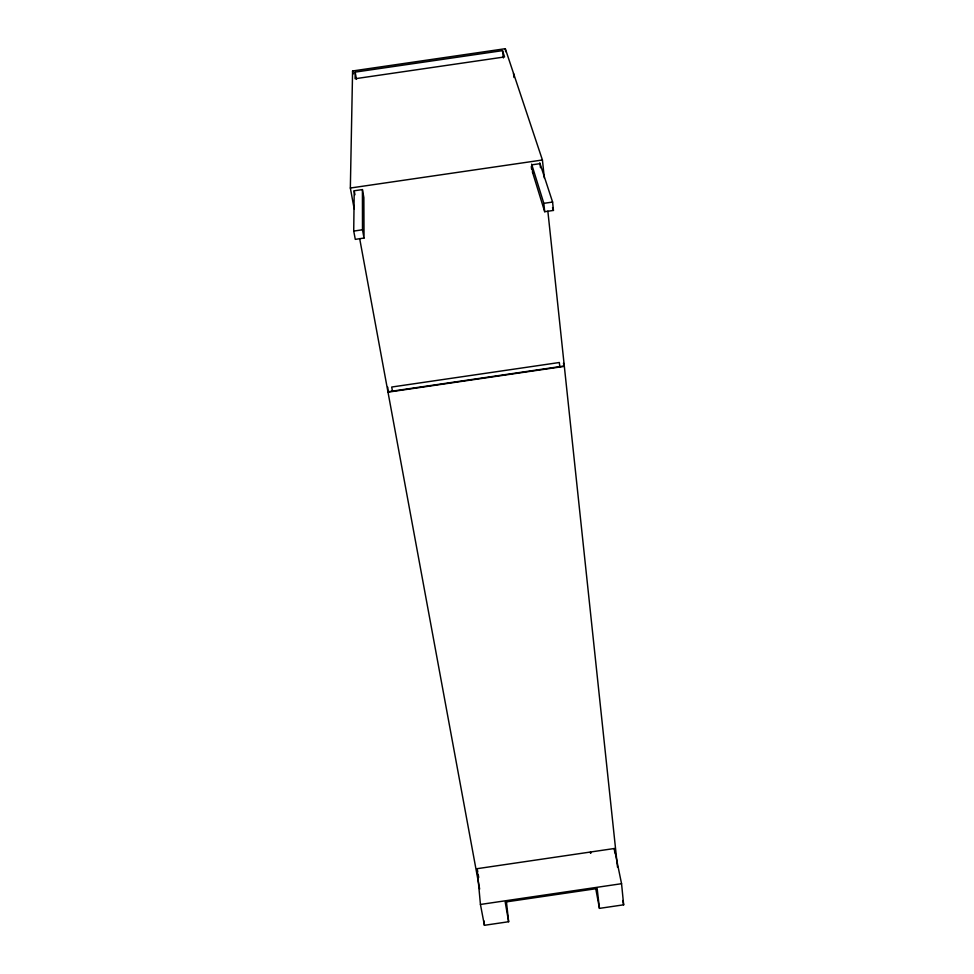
<?xml version="1.0" encoding="UTF-8"?>
<svg xmlns="http://www.w3.org/2000/svg" width="974" height="974" viewBox="0 0 974 974"><rect width="100%" height="100%" fill="white"/><g stroke="black" fill="none" stroke-linecap="round" stroke-linejoin="round"><path stroke-width="1.46" d="M354.219 190.77L353.72 231.094L362.498 229.754L362.413 189.577L354.219 190.77L354.95 194.776M355.181 72.113L355.096 78.736L504.569 56.942L502.511 50.636L355.181 72.113L356.472 79.405M354.183 208.85L350.348 188.031L352.588 70.968L505.299 48.7L542.421 159.992L544.344 178.035M350.348 188.031L542.421 159.992M531.621 164.119L543.833 203.335L552.599 202.056L553.439 210.433L544.697 211.711L532.449 171.972M364.033 238.033L355.291 239.373L353.72 231.033M387.932 391.779L564.299 365.968L547.851 211.115M617.528 867.237L564.336 366.37L387.993 392.169L387.774 387.226M506.395 901.449L508.635 921.733L484.407 925.3L480.438 904.456L477.126 868.686L614.326 848.512L621.558 883.698L623.652 904.822L599.448 908.377L595.686 888.312M480.438 904.456L621.558 883.698M539.779 162.828L552.599 202.056M552.526 207.596L553.439 210.433M563.508 363.058L564.299 365.968M563.556 363.485L564.336 366.37M622.763 900.524L623.652 904.822M362.498 229.754L364.033 238.094L363.862 197.588L362.413 189.577M359.674 238.593L479.658 889.055M392.449 391.11L391.706 387.031L559.332 362.511L559.77 366.638M477.126 868.686L477.662 871.584M478.185 874.482L478.721 877.379M352.588 70.968L353.124 73.951M508.635 921.733L505.202 902.058L597.159 888.544L599.448 908.377M502.511 50.636L503.351 57.977M505.299 48.7L505.64 51.707M513.505 73.294L513.968 77.482M532.741 172.934L531.853 164.837L540.046 163.644L540.473 167.686M531.293 166.493L531.573 169.135M614.326 848.512L614.789 852.847M543.833 203.335L544.697 211.711M484.017 920.941L484.407 925.3M590.621 853.309L590.463 852.019L590.609 853.236"/></g></svg>
